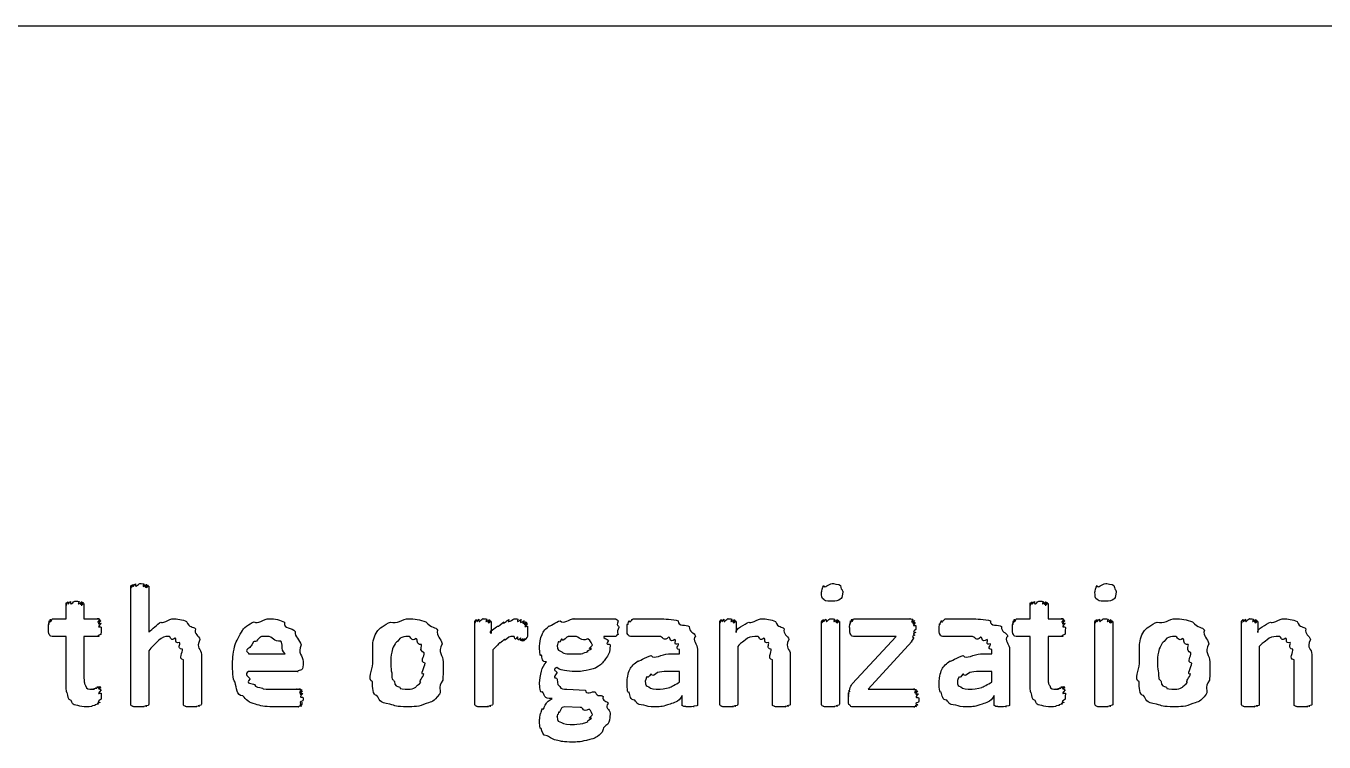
# Model space of a CAD drawing. Header units: millimetres. Extents: x 0 to 216, y 0 to 279.
# Drawn here: x 117.18 to 143.19, y 28.52 to 42.86 of the extents above; entities that cross this region are included whole.
import ezdxf

# ---------------------------------------------------------------- set-up
doc = ezdxf.new("R2010")
doc.units = ezdxf.units.MM
doc.layers.get('0').update_dxf_attribs({"linetype": 'CONTINUOUS'})

msp = doc.modelspace()

# ---------------------------------------------------------------- linework, layer by layer
at = {"color": 0}
for p, q in [((12.7, 42.8625), (203.2, 42.8625)), ((119.286, 29.2806), (119.286, 31.6398)), ((119.644, 31.6398), (119.644, 30.7192)), ((133.546, 31.5185), (133.546, 31.5185)), ((139.023, 31.5185), (139.023, 31.5185)), ((117.986, 30.9893), (117.986, 31.298)), ((118.345, 31.298), (118.345, 30.9893)), ((137.299, 30.9893), (137.299, 31.298)), ((137.658, 31.298), (137.658, 30.9893)), ((117.711, 30.9893), (117.986, 30.9893)), ((118.345, 30.9893), (118.648, 30.9893)), ((128.454, 30.9893), (128.994, 30.9893)), ((133.763, 30.9893), (134.904, 30.9893)), ((137.024, 30.9893), (137.299, 30.9893)), ((137.658, 30.9893), (137.961, 30.9893)), ((126.175, 29.2806), (126.175, 30.9342)), ((126.5, 30.9342), (126.5, 30.6917)), ((127.233, 30.7523), (127.233, 30.7523)), ((129.06, 30.813), (129.06, 30.813)), ((131.083, 29.2806), (131.083, 30.9342)), ((131.408, 30.9342), (131.408, 30.7137)), ((133.121, 29.2806), (133.121, 30.9342)), ((133.479, 30.9342), (133.479, 29.2806)), ((135.009, 30.8515), (135.009, 30.7744)), ((138.599, 29.2806), (138.599, 30.9342)), ((138.957, 30.9342), (138.957, 29.2806)), ((141.533, 29.2806), (141.533, 30.9342)), ((141.858, 30.9342), (141.858, 30.7137)), ((117.986, 30.6366), (117.705, 30.6366)), ((117.986, 29.7436), (117.986, 30.6366)), ((118.648, 30.6366), (118.345, 30.6366)), ((118.345, 30.6366), (118.345, 29.8649)), ((128.531, 30.4602), (128.531, 30.4602)), ((129, 30.6366), (128.757, 30.6366)), ((131.441, 30.4326), (131.441, 29.2806)), ((133.736, 29.6829), (134.618, 30.6366)), ((134.618, 30.6366), (133.763, 30.6366)), ((134.932, 30.5318), (134.056, 29.5782)), ((137.299, 30.6366), (137.018, 30.6366)), ((137.299, 29.7436), (137.299, 30.6366)), ((137.961, 30.6366), (137.658, 30.6366)), ((137.658, 30.6366), (137.658, 29.8649)), ((141.891, 30.4326), (141.891, 29.2806)), ((119.644, 30.3444), (119.644, 29.2806)), ((120.338, 29.2806), (120.338, 30.168)), ((120.697, 30.2727), (120.697, 29.2806)), ((121.642, 30.2838), (122.375, 30.2838)), ((126.533, 30.3664), (126.533, 29.2806)), ((130.052, 30.2838), (130.278, 30.2838)), ((130.278, 30.2838), (130.278, 30.372)), ((130.637, 30.3775), (130.637, 29.2806)), ((132.136, 29.2806), (132.136, 30.168)), ((132.494, 30.2727), (132.494, 29.2806)), ((136.305, 30.2838), (136.531, 30.2838)), ((136.531, 30.2838), (136.531, 30.372)), ((136.889, 30.3775), (136.889, 29.2806)), ((142.586, 29.2806), (142.586, 30.168)), ((142.944, 30.2727), (142.944, 29.2806)), ((122.629, 29.931), (121.642, 29.931)), ((122.734, 30.1349), (122.734, 30.0743)), ((125.177, 30.1019), (125.177, 30.1019)), ((125.541, 30.1239), (125.541, 30.1239)), ((130.278, 29.931), (130.041, 29.931)), ((130.278, 29.7215), (130.278, 29.931)), ((136.531, 29.931), (136.294, 29.931)), ((136.531, 29.7215), (136.531, 29.931)), ((140.536, 30.1019), (140.536, 30.1019)), ((140.9, 30.1239), (140.9, 30.1239)), ((118.692, 29.4955), (118.692, 29.4955)), ((128.018, 29.5782), (128.393, 29.5617)), ((130.328, 29.2806), (130.328, 29.4514)), ((133.659, 29.3688), (133.659, 29.4514)), ((134.056, 29.5782), (134.993, 29.5782)), ((135.07, 29.4018), (135.07, 29.4018)), ((136.58, 29.2806), (136.58, 29.4514)), ((138.005, 29.4955), (138.005, 29.4955)), ((128.288, 29.2144), (127.969, 29.2255)), ((134.993, 29.2255), (133.763, 29.2255)), ((128.531, 29.0711), (128.531, 29.0711))]:
    msp.add_line(p, q, dxfattribs=at)
for points in [[(119.286, 31.6398), (119.286, 31.5474), (119.287, 31.6536), (119.291, 31.6618)], [(119.291, 31.6618), (119.297, 31.5626), (119.308, 31.6742), (119.319, 31.6784)], [(119.319, 31.6784), (119.321, 31.5736), (119.352, 31.6894), (119.374, 31.6894)], [(119.374, 31.6894), (119.37, 31.5764), (119.429, 31.6949), (119.462, 31.6949)], [(119.462, 31.6949), (119.44, 31.6949), (119.528, 31.6921), (119.55, 31.6894)], [(119.55, 31.6894), (119.487, 31.5736), (119.594, 31.6852), (119.605, 31.6784)], [(119.605, 31.6784), (119.513, 31.5626), (119.629, 31.6687), (119.633, 31.6618)], [(119.633, 31.6618), (119.524, 31.5516), (119.644, 31.6508), (119.644, 31.6398)], [(133.121, 31.5185), (133.121, 31.5254), (133.135, 31.6301), (133.165, 31.6563)], [(133.165, 31.3752), (133.121, 31.389), (133.121, 31.4482), (133.121, 31.5185)], [(133.165, 31.6563), (133.183, 31.5764), (133.255, 31.6949), (133.336, 31.6949)], [(133.336, 31.6949), (133.344, 31.6949), (133.471, 31.6811), (133.502, 31.6563)], [(133.546, 31.5185), (133.521, 31.3931), (133.529, 31.4055), (133.496, 31.3807)], [(133.502, 31.6563), (133.521, 31.5295), (133.546, 31.5874), (133.546, 31.5185)], [(138.599, 31.5185), (138.599, 31.5254), (138.613, 31.6301), (138.643, 31.6563)], [(138.643, 31.3752), (138.599, 31.389), (138.599, 31.4482), (138.599, 31.5185)], [(138.643, 31.6563), (138.661, 31.5764), (138.733, 31.6949), (138.814, 31.6949)], [(138.814, 31.6949), (138.822, 31.6949), (138.949, 31.6811), (138.979, 31.6563)], [(139.023, 31.5185), (138.999, 31.3931), (139.007, 31.4055), (138.974, 31.3807)], [(138.979, 31.6563), (138.999, 31.5295), (139.023, 31.5874), (139.023, 31.5185)], [(117.986, 31.298), (117.986, 31.1988), (117.988, 31.3063), (117.992, 31.3145)], [(117.992, 31.3145), (117.997, 31.2126), (118.008, 31.3269), (118.019, 31.3311)], [(118.019, 31.3311), (118.022, 31.2208), (118.052, 31.3366), (118.074, 31.3366)], [(118.074, 31.3366), (118.07, 31.2236), (118.129, 31.3421), (118.163, 31.3421)], [(118.163, 31.3421), (118.141, 31.3421), (118.229, 31.3393), (118.251, 31.3366)], [(118.251, 31.3366), (118.188, 31.2208), (118.295, 31.3338), (118.306, 31.3311)], [(118.306, 31.3311), (118.214, 31.2126), (118.329, 31.3214), (118.334, 31.3145)], [(118.334, 31.3145), (118.225, 31.1988), (118.345, 31.3008), (118.345, 31.298)], [(133.331, 31.3421), (133.179, 31.3421), (133.194, 31.3531), (133.165, 31.3752)], [(133.496, 31.3807), (133.459, 31.3421), (133.411, 31.3421), (133.331, 31.3421)], [(137.299, 31.298), (137.299, 31.1988), (137.301, 31.3063), (137.305, 31.3145)], [(137.305, 31.3145), (137.311, 31.2126), (137.322, 31.3269), (137.333, 31.3311)], [(137.333, 31.3311), (137.335, 31.2208), (137.366, 31.3366), (137.388, 31.3366)], [(137.388, 31.3366), (137.384, 31.2236), (137.443, 31.3421), (137.476, 31.3421)], [(137.476, 31.3421), (137.454, 31.3421), (137.542, 31.3393), (137.564, 31.3366)], [(137.564, 31.3366), (137.501, 31.2208), (137.608, 31.3338), (137.619, 31.3311)], [(137.619, 31.3311), (137.527, 31.2126), (137.643, 31.3214), (137.647, 31.3145)], [(137.647, 31.3145), (137.538, 31.1988), (137.658, 31.3008), (137.658, 31.298)], [(138.809, 31.3421), (138.657, 31.3421), (138.672, 31.3531), (138.643, 31.3752)], [(138.974, 31.3807), (138.937, 31.3421), (138.888, 31.3421), (138.809, 31.3421)], [(117.639, 30.8956), (117.64, 30.8308), (117.646, 30.9356), (117.65, 30.9507)], [(117.65, 30.9507), (117.651, 30.8598), (117.664, 30.9742), (117.672, 30.9783)], [(117.672, 30.9783), (117.669, 30.8708), (117.695, 30.9893), (117.711, 30.9893)], [(118.648, 30.9893), (118.551, 30.9893), (118.66, 30.9852), (118.664, 30.9783)], [(118.664, 30.9783), (118.562, 30.8598), (118.677, 30.9645), (118.681, 30.9507)], [(118.681, 30.9507), (118.57, 30.8308), (118.686, 30.9177), (118.686, 30.8956)], [(119.887, 30.9232), (119.888, 30.8708), (120.055, 30.9893), (120.14, 30.9893)], [(120.14, 30.9893), (120.192, 30.9893), (120.329, 30.97), (120.399, 30.9342)], [(121.752, 30.9287), (121.819, 30.8708), (121.947, 30.9893), (122.061, 30.9893)], [(122.061, 30.9893), (122.167, 30.9893), (122.279, 30.9645), (122.364, 30.9177)], [(124.488, 30.9232), (124.606, 30.8708), (124.73, 30.9893), (124.852, 30.9893)], [(124.852, 30.9893), (124.959, 30.9893), (125.079, 30.9687), (125.193, 30.9287)], [(126.175, 30.9342), (126.175, 30.8419), (126.176, 30.948), (126.18, 30.9563)], [(126.18, 30.9563), (126.182, 30.8571), (126.192, 30.9687), (126.208, 30.9728)], [(126.208, 30.9728), (126.21, 30.8681), (126.238, 30.9838), (126.257, 30.9838)], [(126.257, 30.9838), (126.252, 30.8708), (126.307, 30.9893), (126.34, 30.9893)], [(126.34, 30.9893), (126.314, 30.9893), (126.395, 30.9866), (126.417, 30.9838)], [(126.417, 30.9838), (126.358, 30.8681), (126.456, 30.9797), (126.467, 30.9728)], [(126.467, 30.9728), (126.38, 30.8571), (126.485, 30.9631), (126.489, 30.9563)], [(126.489, 30.9563), (126.391, 30.8419), (126.5, 30.9411), (126.5, 30.9342)], [(126.753, 30.9287), (126.715, 30.8529), (126.826, 30.9645), (126.863, 30.9728)], [(126.863, 30.9728), (126.792, 30.8708), (126.942, 30.9893), (126.979, 30.9893)], [(126.979, 30.9893), (126.96, 30.9893), (127.012, 30.9866), (127.035, 30.9838)], [(127.035, 30.9838), (127.004, 30.8681), (127.079, 30.9797), (127.101, 30.9728)], [(127.101, 30.9728), (127.052, 30.8529), (127.147, 30.9576), (127.167, 30.9507)], [(127.167, 30.9507), (127.09, 30.8378), (127.197, 30.9356), (127.205, 30.9287)], [(127.666, 30.846), (127.663, 30.824), (127.801, 30.9287), (127.886, 30.9507)], [(127.886, 30.9507), (127.954, 30.8708), (128.068, 30.9893), (128.167, 30.9893)], [(128.167, 30.9893), (128.108, 30.9893), (128.272, 30.9893), (128.316, 30.9893)], [(128.316, 30.9893), (128.317, 30.9893), (128.41, 30.9893), (128.454, 30.9893)], [(128.994, 30.9893), (128.979, 30.9893), (129.033, 30.9742), (129.044, 30.9452)], [(129.231, 30.8901), (129.237, 30.8267), (129.25, 30.9342), (129.27, 30.9563)], [(129.27, 30.9563), (129.272, 30.8708), (129.319, 30.9893), (129.363, 30.9893)], [(129.363, 30.9893), (129.36, 30.9893), (129.459, 30.9893), (129.518, 30.9893)], [(129.518, 30.9893), (129.479, 30.9893), (129.639, 30.9893), (129.705, 30.9893)], [(129.705, 30.9893), (129.733, 30.9893), (129.844, 30.9893), (129.915, 30.9893)], [(129.915, 30.9893), (129.934, 30.9893), (130.158, 30.9755), (130.251, 30.9507)], [(130.251, 30.9507), (130.236, 30.8198), (130.416, 30.886), (130.471, 30.835)], [(131.083, 30.9342), (131.083, 30.8419), (131.084, 30.948), (131.089, 30.9563)], [(131.089, 30.9563), (131.09, 30.8571), (131.101, 30.9687), (131.116, 30.9728)], [(131.116, 30.9728), (131.119, 30.8681), (131.147, 30.9838), (131.166, 30.9838)], [(131.166, 30.9838), (131.16, 30.8708), (131.215, 30.9893), (131.249, 30.9893)], [(131.249, 30.9893), (131.222, 30.9893), (131.304, 30.9866), (131.326, 30.9838)], [(131.326, 30.9838), (131.266, 30.8681), (131.364, 30.9797), (131.375, 30.9728)], [(131.375, 30.9728), (131.288, 30.8571), (131.393, 30.9631), (131.397, 30.9563)], [(131.397, 30.9563), (131.3, 30.8419), (131.408, 30.9411), (131.408, 30.9342)], [(131.667, 30.9232), (131.679, 30.8708), (131.845, 30.9893), (131.937, 30.9893)], [(131.937, 30.9893), (131.99, 30.9893), (132.126, 30.97), (132.196, 30.9342)], [(133.121, 30.9342), (133.121, 30.8419), (133.122, 30.948), (133.127, 30.9563)], [(133.127, 30.9563), (133.132, 30.8571), (133.143, 30.9687), (133.154, 30.9728)], [(133.154, 30.9728), (133.157, 30.8681), (133.187, 30.9838), (133.21, 30.9838)], [(133.21, 30.9838), (133.205, 30.8708), (133.265, 30.9893), (133.298, 30.9893)], [(133.298, 30.9893), (133.276, 30.9893), (133.364, 30.9866), (133.386, 30.9838)], [(133.386, 30.9838), (133.322, 30.8681), (133.43, 30.9797), (133.441, 30.9728)], [(133.441, 30.9728), (133.349, 30.8571), (133.464, 30.9631), (133.469, 30.9563)], [(133.469, 30.9563), (133.36, 30.8419), (133.479, 30.9411), (133.479, 30.9342)], [(133.692, 30.8956), (133.683, 30.8308), (133.699, 30.9356), (133.703, 30.9507)], [(133.703, 30.9507), (133.695, 30.8598), (133.719, 30.9742), (133.73, 30.9783)], [(133.73, 30.9783), (133.717, 30.8708), (133.753, 30.9893), (133.763, 30.9893)], [(134.904, 30.9893), (134.86, 30.9893), (134.938, 30.9852), (134.948, 30.9783)], [(134.948, 30.9783), (134.885, 30.8598), (134.973, 30.9673), (134.982, 30.9563)], [(134.982, 30.9563), (134.9, 30.8378), (134.994, 30.9301), (134.998, 30.9122)], [(135.483, 30.8901), (135.489, 30.8267), (135.503, 30.9342), (135.522, 30.9563)], [(135.522, 30.9563), (135.525, 30.8708), (135.571, 30.9893), (135.616, 30.9893)], [(135.616, 30.9893), (135.613, 30.9893), (135.71, 30.9893), (135.77, 30.9893)], [(135.77, 30.9893), (135.731, 30.9893), (135.891, 30.9893), (135.957, 30.9893)], [(135.957, 30.9893), (135.985, 30.9893), (136.096, 30.9893), (136.167, 30.9893)], [(136.167, 30.9893), (136.186, 30.9893), (136.411, 30.9755), (136.503, 30.9507)], [(136.503, 30.9507), (136.488, 30.8198), (136.668, 30.886), (136.724, 30.835)], [(136.952, 30.8956), (136.954, 30.8308), (136.959, 30.9356), (136.963, 30.9507)], [(136.963, 30.9507), (136.965, 30.8598), (136.977, 30.9742), (136.985, 30.9783)], [(136.985, 30.9783), (136.983, 30.8708), (137.009, 30.9893), (137.024, 30.9893)], [(137.961, 30.9893), (137.864, 30.9893), (137.973, 30.9852), (137.977, 30.9783)], [(137.977, 30.9783), (137.875, 30.8598), (137.99, 30.9645), (137.994, 30.9507)], [(137.994, 30.9507), (137.884, 30.8308), (138, 30.9177), (138, 30.8956)], [(138.599, 30.9342), (138.599, 30.8419), (138.6, 30.948), (138.605, 30.9563)], [(138.605, 30.9563), (138.61, 30.8571), (138.621, 30.9687), (138.632, 30.9728)], [(138.632, 30.9728), (138.635, 30.8681), (138.665, 30.9838), (138.687, 30.9838)], [(138.687, 30.9838), (138.683, 30.8708), (138.742, 30.9893), (138.775, 30.9893)], [(138.775, 30.9893), (138.753, 30.9893), (138.841, 30.9866), (138.864, 30.9838)], [(138.864, 30.9838), (138.8, 30.8681), (138.908, 30.9797), (138.919, 30.9728)], [(138.919, 30.9728), (138.826, 30.8571), (138.942, 30.9631), (138.946, 30.9563)], [(138.946, 30.9563), (138.837, 30.8419), (138.957, 30.9411), (138.957, 30.9342)], [(139.847, 30.9232), (139.966, 30.8708), (140.09, 30.9893), (140.211, 30.9893)], [(140.211, 30.9893), (140.319, 30.9893), (140.439, 30.9687), (140.553, 30.9287)], [(141.533, 30.9342), (141.533, 30.8419), (141.534, 30.948), (141.538, 30.9563)], [(141.538, 30.9563), (141.54, 30.8571), (141.551, 30.9687), (141.566, 30.9728)], [(141.566, 30.9728), (141.569, 30.8681), (141.596, 30.9838), (141.616, 30.9838)], [(141.616, 30.9838), (141.61, 30.8708), (141.665, 30.9893), (141.698, 30.9893)], [(141.698, 30.9893), (141.672, 30.9893), (141.753, 30.9866), (141.775, 30.9838)], [(141.775, 30.9838), (141.716, 30.8681), (141.814, 30.9797), (141.825, 30.9728)], [(141.825, 30.9728), (141.738, 30.8571), (141.843, 30.9631), (141.847, 30.9563)], [(141.847, 30.9563), (141.749, 30.8419), (141.858, 30.9411), (141.858, 30.9342)], [(142.117, 30.9232), (142.128, 30.8708), (142.295, 30.9893), (142.387, 30.9893)], [(142.387, 30.9893), (142.44, 30.9893), (142.576, 30.97), (142.646, 30.9342)], [(117.633, 30.813), (117.633, 30.7867), (117.635, 30.8736), (117.639, 30.8956)], [(117.65, 30.6751), (117.633, 30.6917), (117.633, 30.7496), (117.633, 30.813)], [(118.686, 30.8956), (118.573, 30.7867), (118.692, 30.846), (118.692, 30.813)], [(118.692, 30.813), (118.692, 30.6917), (118.688, 30.7041), (118.681, 30.6751)], [(119.644, 30.7192), (119.723, 30.7826), (119.805, 30.8791), (119.887, 30.9232)], [(120.399, 30.9342), (120.454, 30.7978), (120.531, 30.8474), (120.576, 30.7854)], [(120.576, 30.7854), (120.542, 30.6765), (120.65, 30.6544), (120.669, 30.5704)], [(121.372, 30.4712), (121.392, 30.518), (121.458, 30.6751), (121.521, 30.7523)], [(121.521, 30.7523), (121.517, 30.7909), (121.66, 30.8874), (121.752, 30.9287)], [(122.364, 30.9177), (122.337, 30.7799), (122.519, 30.813), (122.574, 30.7358)], [(122.574, 30.7358), (122.564, 30.6255), (122.669, 30.5676), (122.695, 30.4657)], [(124.129, 30.4546), (124.129, 30.507), (124.158, 30.6586), (124.218, 30.7358)], [(124.218, 30.7358), (124.251, 30.7826), (124.369, 30.8791), (124.488, 30.9232)], [(125.193, 30.9287), (125.309, 30.7937), (125.389, 30.835), (125.43, 30.7578)], [(125.43, 30.7578), (125.393, 30.6434), (125.504, 30.5938), (125.519, 30.4877)], [(126.5, 30.6917), (126.439, 30.7358), (126.591, 30.8033), (126.632, 30.8405)], [(126.632, 30.8405), (126.64, 30.8088), (126.716, 30.9066), (126.753, 30.9287)], [(127.205, 30.9287), (127.103, 30.824), (127.218, 30.9135), (127.222, 30.9066)], [(127.222, 30.9066), (127.111, 30.813), (127.228, 30.8956), (127.228, 30.8846)], [(127.228, 30.8846), (127.114, 30.7909), (127.233, 30.8571), (127.233, 30.835)], [(127.233, 30.835), (127.233, 30.7496), (127.233, 30.7881), (127.233, 30.7523)], [(127.233, 30.7523), (127.233, 30.6807), (127.233, 30.6917), (127.233, 30.6696)], [(127.522, 30.6751), (127.542, 30.7316), (127.606, 30.8019), (127.666, 30.846)], [(129.044, 30.9452), (129.001, 30.813), (129.06, 30.8708), (129.06, 30.813)], [(129.06, 30.813), (129.001, 30.6917), (129.055, 30.7041), (129.044, 30.6751)], [(129.226, 30.7909), (129.226, 30.7826), (129.227, 30.8681), (129.231, 30.8901)], [(129.226, 30.7248), (129.226, 30.7165), (129.226, 30.7689), (129.226, 30.7909)], [(129.242, 30.6751), (129.228, 30.6765), (129.228, 30.7055), (129.226, 30.7248)], [(130.471, 30.835), (130.467, 30.7165), (130.572, 30.7192), (130.598, 30.6421)], [(131.408, 30.7137), (131.388, 30.7826), (131.582, 30.8791), (131.667, 30.9232)], [(132.196, 30.9342), (132.252, 30.7978), (132.329, 30.8474), (132.373, 30.7854)], [(132.373, 30.7854), (132.34, 30.6765), (132.447, 30.6544), (132.467, 30.5704)], [(133.686, 30.813), (133.677, 30.7867), (133.688, 30.8736), (133.692, 30.8956)], [(133.708, 30.6751), (133.677, 30.6917), (133.686, 30.7496), (133.686, 30.813)], [(135.004, 30.7137), (134.907, 30.6696), (135, 30.6765), (134.993, 30.6586)], [(134.998, 30.9122), (134.911, 30.8047), (135.009, 30.8763), (135.009, 30.8515)], [(135.009, 30.7744), (134.911, 30.7055), (135.006, 30.7316), (135.004, 30.7137)], [(135.478, 30.7909), (135.478, 30.7826), (135.479, 30.8681), (135.483, 30.8901)], [(135.478, 30.7248), (135.478, 30.7165), (135.478, 30.7689), (135.478, 30.7909)], [(135.494, 30.6751), (135.48, 30.6765), (135.48, 30.7055), (135.478, 30.7248)], [(136.724, 30.835), (136.719, 30.7165), (136.824, 30.7192), (136.85, 30.6421)], [(136.947, 30.813), (136.947, 30.7867), (136.948, 30.8736), (136.952, 30.8956)], [(136.963, 30.6751), (136.947, 30.6917), (136.947, 30.7496), (136.947, 30.813)], [(138, 30.8956), (137.886, 30.7867), (138.005, 30.846), (138.005, 30.813)], [(138.005, 30.813), (138.005, 30.6917), (138.001, 30.7041), (137.994, 30.6751)], [(139.489, 30.4546), (139.489, 30.507), (139.518, 30.6586), (139.577, 30.7358)], [(139.577, 30.7358), (139.61, 30.7826), (139.729, 30.8791), (139.847, 30.9232)], [(140.553, 30.9287), (140.669, 30.7937), (140.749, 30.835), (140.79, 30.7578)], [(140.79, 30.7578), (140.753, 30.6434), (140.863, 30.5938), (140.878, 30.4877)], [(141.858, 30.7137), (141.837, 30.7826), (142.032, 30.8791), (142.117, 30.9232)], [(142.646, 30.9342), (142.701, 30.7978), (142.779, 30.8474), (142.823, 30.7854)], [(142.823, 30.7854), (142.79, 30.6765), (142.897, 30.6544), (142.916, 30.5704)], [(117.705, 30.6366), (117.658, 30.6366), (117.664, 30.6489), (117.65, 30.6751)], [(118.681, 30.6751), (118.559, 30.6366), (118.661, 30.6366), (118.648, 30.6366)], [(119.842, 30.5594), (119.712, 30.4188), (119.713, 30.4395), (119.644, 30.3444)], [(120.041, 30.6366), (119.958, 30.6366), (119.908, 30.6104), (119.842, 30.5594)], [(120.173, 30.6035), (120.075, 30.518), (120.092, 30.6366), (120.041, 30.6366)], [(120.261, 30.5153), (120.148, 30.4781), (120.209, 30.5842), (120.173, 30.6035)], [(120.317, 30.3775), (120.197, 30.4009), (120.286, 30.4781), (120.261, 30.5153)], [(120.669, 30.5704), (120.578, 30.394), (120.697, 30.3899), (120.697, 30.2727)], [(121.322, 30.1019), (121.322, 30.1804), (121.339, 30.3609), (121.372, 30.4712)], [(121.741, 30.5263), (121.689, 30.4161), (121.688, 30.4602), (121.67, 30.4161)], [(121.857, 30.6035), (121.752, 30.4781), (121.775, 30.5594), (121.741, 30.5263)], [(122.017, 30.6366), (121.843, 30.6366), (121.904, 30.6255), (121.857, 30.6035)], [(122.287, 30.5428), (122.141, 30.518), (122.138, 30.6366), (122.017, 30.6366)], [(122.375, 30.2838), (122.262, 30.394), (122.349, 30.4794), (122.287, 30.5428)], [(122.695, 30.4657), (122.615, 30.3017), (122.734, 30.2521), (122.734, 30.1349)], [(124.129, 30.0909), (124.129, 30.1694), (124.129, 30.3444), (124.129, 30.4546)], [(124.576, 30.4877), (124.515, 30.372), (124.524, 30.383), (124.51, 30.3168)], [(124.681, 30.598), (124.573, 30.4671), (124.605, 30.5346), (124.576, 30.4877)], [(124.841, 30.6366), (124.776, 30.6366), (124.725, 30.6228), (124.681, 30.598)], [(125, 30.5925), (124.901, 30.518), (124.903, 30.6366), (124.841, 30.6366)], [(125.105, 30.4767), (124.99, 30.4629), (125.045, 30.5663), (125, 30.5925)], [(125.16, 30.3058), (125.04, 30.3637), (125.13, 30.4285), (125.105, 30.4767)], [(125.519, 30.4877), (125.422, 30.3127), (125.541, 30.2589), (125.541, 30.1239)], [(126.654, 30.4932), (126.574, 30.3899), (126.577, 30.4175), (126.533, 30.3664)], [(126.764, 30.5759), (126.651, 30.4602), (126.694, 30.5291), (126.654, 30.4932)], [(126.858, 30.62), (126.717, 30.5001), (126.798, 30.598), (126.764, 30.5759)], [(126.957, 30.6366), (126.898, 30.6366), (126.891, 30.631), (126.858, 30.62)], [(127.029, 30.6255), (126.957, 30.518), (126.982, 30.6366), (126.957, 30.6366)], [(127.095, 30.609), (127.004, 30.507), (127.054, 30.6214), (127.029, 30.6255)], [(127.145, 30.5925), (127.041, 30.496), (127.113, 30.6048), (127.095, 30.609)], [(127.183, 30.5869), (127.07, 30.485), (127.158, 30.5883), (127.145, 30.5925)], [(127.205, 30.5925), (127.092, 30.485), (127.194, 30.5869), (127.183, 30.5869)], [(127.222, 30.62), (127.103, 30.496), (127.212, 30.5993), (127.205, 30.5925)], [(127.233, 30.6696), (127.233, 30.6366), (127.229, 30.631), (127.222, 30.62)], [(127.473, 30.4491), (127.473, 30.4781), (127.489, 30.609), (127.522, 30.6751)], [(127.506, 30.2672), (127.473, 30.2066), (127.473, 30.3789), (127.473, 30.4491)], [(127.847, 30.5263), (127.825, 30.423), (127.825, 30.4794), (127.825, 30.4546)], [(127.825, 30.4546), (127.825, 30.3458), (127.856, 30.3609), (127.919, 30.3279)], [(127.908, 30.5814), (127.854, 30.4671), (127.861, 30.5484), (127.847, 30.5263)], [(128.018, 30.62), (127.909, 30.5001), (127.937, 30.5993), (127.908, 30.5814)], [(128.173, 30.6366), (127.998, 30.6366), (128.063, 30.631), (128.018, 30.62)], [(128.437, 30.5869), (128.288, 30.518), (128.286, 30.6366), (128.173, 30.6366)], [(128.509, 30.394), (128.413, 30.3789), (128.531, 30.4381), (128.531, 30.4602)], [(128.531, 30.4602), (128.531, 30.456), (128.499, 30.5566), (128.437, 30.5869)], [(128.757, 30.6366), (128.729, 30.6104), (128.837, 30.5828), (128.856, 30.5539)], [(128.856, 30.5539), (128.765, 30.4381), (128.884, 30.4987), (128.884, 30.4657)], [(128.884, 30.4657), (128.884, 30.3196), (128.867, 30.3058), (128.834, 30.2397)], [(129.044, 30.6751), (128.979, 30.6366), (129.018, 30.6366), (129, 30.6366)], [(129.264, 30.6476), (129.243, 30.6503), (129.249, 30.6641), (129.242, 30.6751)], [(129.292, 30.6366), (129.258, 30.6366), (129.271, 30.6393), (129.264, 30.6476)], [(129.363, 30.6366), (129.284, 30.6366), (129.305, 30.6366), (129.292, 30.6366)], [(129.485, 30.6366), (129.35, 30.6366), (129.396, 30.6366), (129.363, 30.6366)], [(129.65, 30.6366), (129.563, 30.6366), (129.532, 30.6366), (129.485, 30.6366)], [(129.871, 30.6366), (129.691, 30.6366), (129.716, 30.6366), (129.65, 30.6366)], [(130.058, 30.62), (129.964, 30.518), (129.944, 30.6366), (129.871, 30.6366)], [(130.185, 30.5704), (130.066, 30.496), (130.109, 30.609), (130.058, 30.62)], [(130.256, 30.4877), (130.132, 30.4519), (130.218, 30.5484), (130.185, 30.5704)], [(130.278, 30.372), (130.163, 30.3857), (130.27, 30.4546), (130.256, 30.4877)], [(130.598, 30.6421), (130.518, 30.5621), (130.637, 30.4767), (130.637, 30.3775)], [(131.64, 30.6035), (131.509, 30.4781), (131.51, 30.5277), (131.441, 30.4326)], [(131.838, 30.6366), (131.755, 30.6366), (131.706, 30.6255), (131.64, 30.6035)], [(131.971, 30.6035), (131.873, 30.518), (131.889, 30.6366), (131.838, 30.6366)], [(132.059, 30.5153), (131.946, 30.4781), (132.006, 30.5842), (131.971, 30.6035)], [(132.114, 30.3775), (131.994, 30.4009), (132.084, 30.4781), (132.059, 30.5153)], [(132.467, 30.5704), (132.376, 30.394), (132.494, 30.3899), (132.494, 30.2727)], [(133.763, 30.6366), (133.706, 30.6366), (133.722, 30.6489), (133.708, 30.6751)], [(134.965, 30.598), (134.874, 30.4739), (134.946, 30.5566), (134.932, 30.5318)], [(134.993, 30.6586), (134.893, 30.6324), (134.976, 30.62), (134.965, 30.598)], [(135.516, 30.6476), (135.496, 30.6503), (135.501, 30.6641), (135.494, 30.6751)], [(135.544, 30.6366), (135.511, 30.6366), (135.523, 30.6393), (135.516, 30.6476)], [(135.616, 30.6366), (135.535, 30.6366), (135.558, 30.6366), (135.544, 30.6366)], [(135.737, 30.6366), (135.602, 30.6366), (135.649, 30.6366), (135.616, 30.6366)], [(135.902, 30.6366), (135.815, 30.6366), (135.783, 30.6366), (135.737, 30.6366)], [(136.122, 30.6366), (135.944, 30.6366), (135.968, 30.6366), (135.902, 30.6366)], [(136.31, 30.62), (136.216, 30.518), (136.196, 30.6366), (136.122, 30.6366)], [(136.437, 30.5704), (136.318, 30.496), (136.361, 30.609), (136.31, 30.62)], [(136.508, 30.4877), (136.385, 30.4519), (136.47, 30.5484), (136.437, 30.5704)], [(136.531, 30.372), (136.415, 30.3857), (136.522, 30.4546), (136.508, 30.4877)], [(136.85, 30.6421), (136.77, 30.5621), (136.889, 30.4767), (136.889, 30.3775)], [(137.018, 30.6366), (136.972, 30.6366), (136.977, 30.6489), (136.963, 30.6751)], [(137.994, 30.6751), (137.873, 30.6366), (137.975, 30.6366), (137.961, 30.6366)], [(139.489, 30.0909), (139.489, 30.1694), (139.489, 30.3444), (139.489, 30.4546)], [(139.936, 30.4877), (139.875, 30.372), (139.883, 30.383), (139.869, 30.3168)], [(140.04, 30.598), (139.933, 30.4671), (139.965, 30.5346), (139.936, 30.4877)], [(140.2, 30.6366), (140.135, 30.6366), (140.085, 30.6228), (140.04, 30.598)], [(140.36, 30.5925), (140.261, 30.518), (140.262, 30.6366), (140.2, 30.6366)], [(140.465, 30.4767), (140.349, 30.4629), (140.404, 30.5663), (140.36, 30.5925)], [(140.52, 30.3058), (140.4, 30.3637), (140.49, 30.4285), (140.465, 30.4767)], [(140.878, 30.4877), (140.782, 30.3127), (140.9, 30.2589), (140.9, 30.1239)], [(142.089, 30.6035), (141.958, 30.4781), (141.96, 30.5277), (141.891, 30.4326)], [(142.288, 30.6366), (142.205, 30.6366), (142.156, 30.6255), (142.089, 30.6035)], [(142.42, 30.6035), (142.323, 30.518), (142.339, 30.6366), (142.288, 30.6366)], [(142.508, 30.5153), (142.396, 30.4781), (142.456, 30.5842), (142.42, 30.6035)], [(142.563, 30.3775), (142.444, 30.4009), (142.533, 30.4781), (142.508, 30.5153)], [(142.916, 30.5704), (142.825, 30.394), (142.944, 30.3899), (142.944, 30.2727)], [(120.338, 30.168), (120.223, 30.1763), (120.33, 30.3251), (120.317, 30.3775)], [(121.67, 30.4161), (121.535, 30.3306), (121.642, 30.3306), (121.642, 30.2838)], [(124.51, 30.3168), (124.489, 30.2424), (124.494, 30.1859), (124.494, 30.1129)], [(125.177, 30.1019), (125.063, 30.1184), (125.171, 30.2424), (125.16, 30.3058)], [(127.61, 30.1294), (127.52, 30.1032), (127.531, 30.2149), (127.506, 30.2672)], [(127.919, 30.3279), (127.949, 30.2838), (128.068, 30.2838), (128.178, 30.2838)], [(128.178, 30.2838), (128.24, 30.2838), (128.294, 30.2865), (128.338, 30.2948)], [(128.338, 30.2948), (128.329, 30.3017), (128.417, 30.3182), (128.443, 30.3334)], [(128.443, 30.3334), (128.384, 30.3348), (128.494, 30.372), (128.509, 30.394)], [(128.834, 30.2397), (128.699, 30.0702), (128.753, 30.1157), (128.691, 30.0688)], [(129.446, 30.146), (129.442, 30.1212), (129.602, 30.2286), (129.705, 30.2507)], [(129.705, 30.2507), (129.766, 30.1653), (129.923, 30.2838), (130.052, 30.2838)], [(132.136, 30.168), (132.02, 30.1763), (132.128, 30.3251), (132.114, 30.3775)], [(135.698, 30.146), (135.694, 30.1212), (135.854, 30.2286), (135.957, 30.2507)], [(135.957, 30.2507), (136.018, 30.1653), (136.175, 30.2838), (136.305, 30.2838)], [(139.869, 30.3168), (139.849, 30.2424), (139.853, 30.1859), (139.853, 30.1129)], [(140.536, 30.1019), (140.422, 30.1184), (140.531, 30.2424), (140.52, 30.3058)], [(142.586, 30.168), (142.47, 30.1763), (142.577, 30.3251), (142.563, 30.3775)], [(121.372, 29.716), (121.322, 29.7794), (121.322, 29.9544), (121.322, 30.1019)], [(121.642, 29.931), (121.535, 29.8759), (121.65, 29.8263), (121.67, 29.7822)], [(122.701, 29.9641), (122.571, 29.931), (122.654, 29.931), (122.629, 29.931)], [(122.734, 30.0743), (122.734, 29.9751), (122.723, 29.9861), (122.701, 29.9641)], [(124.124, 29.727), (124.011, 29.7835), (124.129, 29.9544), (124.129, 30.0909)], [(124.494, 30.1129), (124.489, 29.9779), (124.499, 29.9696), (124.51, 29.9034)], [(125.155, 29.8869), (125.063, 29.8497), (125.177, 30.0247), (125.177, 30.1019)], [(125.541, 30.1239), (125.541, 29.9268), (125.538, 29.8704), (125.535, 29.7601)], [(127.473, 29.705), (127.473, 29.7505), (127.485, 29.8717), (127.511, 29.942)], [(127.511, 29.942), (127.524, 30.0082), (127.569, 30.0743), (127.61, 30.1294)], [(127.815, 30.0137), (127.704, 29.9558), (127.82, 29.9489), (127.82, 29.909)], [(127.82, 29.909), (127.707, 29.7615), (127.825, 29.829), (127.825, 29.7822)], [(127.969, 29.9531), (127.854, 29.9641), (127.85, 29.9916), (127.815, 30.0137)], [(128.178, 29.931), (128.104, 29.931), (128.035, 29.9379), (127.969, 29.9531)], [(128.465, 29.9641), (128.284, 29.931), (128.284, 29.931), (128.178, 29.931)], [(128.691, 30.0688), (128.575, 29.9779), (128.553, 29.9889), (128.465, 29.9641)], [(129.226, 29.7326), (129.226, 29.7725), (129.243, 29.9048), (129.281, 29.9751)], [(129.281, 29.9751), (129.303, 30.0302), (129.376, 30.1019), (129.446, 30.146)], [(129.837, 29.9145), (129.696, 29.7946), (129.735, 29.8952), (129.699, 29.8814)], [(130.041, 29.931), (129.927, 29.931), (129.895, 29.9255), (129.837, 29.9145)], [(135.478, 29.7326), (135.478, 29.7725), (135.496, 29.9048), (135.533, 29.9751)], [(135.533, 29.9751), (135.555, 30.0302), (135.628, 30.1019), (135.698, 30.146)], [(136.09, 29.9145), (135.948, 29.7946), (135.988, 29.8952), (135.952, 29.8814)], [(136.294, 29.931), (136.179, 29.931), (136.148, 29.9255), (136.09, 29.9145)], [(139.484, 29.727), (139.371, 29.7835), (139.489, 29.9544), (139.489, 30.0909)], [(139.853, 30.1129), (139.849, 29.9779), (139.858, 29.9696), (139.869, 29.9034)], [(140.515, 29.8869), (140.422, 29.8497), (140.536, 30.0247), (140.536, 30.1019)], [(140.9, 30.1239), (140.9, 29.9268), (140.898, 29.8704), (140.895, 29.7601)], [(118.008, 29.5121), (117.986, 29.4817), (117.986, 29.6554), (117.986, 29.7436)], [(118.345, 29.8649), (118.342, 29.6733), (118.356, 29.6967), (118.378, 29.6499)], [(118.378, 29.6499), (118.39, 29.5782), (118.447, 29.5782), (118.51, 29.5782)], [(121.526, 29.4459), (121.392, 29.4459), (121.408, 29.6085), (121.372, 29.716)], [(121.67, 29.7822), (121.572, 29.6733), (121.716, 29.705), (121.758, 29.6719)], [(121.758, 29.6719), (121.77, 29.6113), (121.852, 29.6182), (121.918, 29.6003)], [(124.212, 29.4514), (124.126, 29.4528), (124.124, 29.6195), (124.124, 29.727)], [(124.51, 29.9034), (124.511, 29.7326), (124.539, 29.7835), (124.565, 29.7326)], [(124.565, 29.7326), (124.562, 29.6333), (124.626, 29.6458), (124.67, 29.6168)], [(124.99, 29.6168), (124.981, 29.6292), (125.068, 29.6774), (125.094, 29.7215)], [(125.094, 29.7215), (125.036, 29.7215), (125.144, 29.8235), (125.155, 29.8869)], [(125.535, 29.7601), (125.42, 29.592), (125.513, 29.5589), (125.469, 29.479)], [(127.533, 29.5286), (127.473, 29.4817), (127.473, 29.6416), (127.473, 29.705)], [(127.825, 29.7822), (127.825, 29.6554), (127.842, 29.6733), (127.875, 29.6333)], [(129.264, 29.5176), (129.226, 29.4817), (129.226, 29.6513), (129.226, 29.7326)], [(129.617, 29.8208), (129.585, 29.7174), (129.589, 29.7725), (129.589, 29.7436)], [(129.589, 29.7436), (129.585, 29.6361), (129.613, 29.6513), (129.661, 29.6223)], [(129.699, 29.8814), (129.623, 29.7656), (129.635, 29.8456), (129.617, 29.8208)], [(130.08, 29.6113), (130.092, 29.6251), (130.208, 29.6733), (130.278, 29.7215)], [(133.697, 29.6113), (133.695, 29.6223), (133.721, 29.6568), (133.736, 29.6829)], [(135.516, 29.5176), (135.478, 29.4817), (135.478, 29.6513), (135.478, 29.7326)], [(135.869, 29.8208), (135.837, 29.7174), (135.842, 29.7725), (135.842, 29.7436)], [(135.842, 29.7436), (135.837, 29.6361), (135.865, 29.6513), (135.913, 29.6223)], [(135.952, 29.8814), (135.874, 29.7656), (135.887, 29.8456), (135.869, 29.8208)], [(136.332, 29.6113), (136.344, 29.6251), (136.46, 29.6733), (136.531, 29.7215)], [(137.322, 29.5121), (137.299, 29.4817), (137.299, 29.6554), (137.299, 29.7436)], [(137.658, 29.8649), (137.655, 29.6733), (137.669, 29.6967), (137.691, 29.6499)], [(137.691, 29.6499), (137.703, 29.5782), (137.76, 29.5782), (137.823, 29.5782)], [(139.572, 29.4514), (139.485, 29.4528), (139.484, 29.6195), (139.484, 29.727)], [(139.869, 29.9034), (139.871, 29.7326), (139.899, 29.7835), (139.925, 29.7326)], [(139.925, 29.7326), (139.922, 29.6333), (139.985, 29.6458), (140.029, 29.6168)], [(140.349, 29.6168), (140.341, 29.6292), (140.428, 29.6774), (140.454, 29.7215)], [(140.454, 29.7215), (140.396, 29.7215), (140.503, 29.8235), (140.515, 29.8869)], [(140.895, 29.7601), (140.779, 29.592), (140.873, 29.5589), (140.829, 29.479)], [(118.085, 29.3522), (118.019, 29.3536), (118.026, 29.4487), (118.008, 29.5121)], [(118.51, 29.5782), (118.474, 29.5782), (118.55, 29.5796), (118.565, 29.5837)], [(118.565, 29.5837), (118.504, 29.5892), (118.593, 29.5961), (118.604, 29.6003)], [(118.604, 29.6003), (118.529, 29.6003), (118.629, 29.6127), (118.637, 29.6168)], [(118.637, 29.6168), (118.549, 29.6113), (118.656, 29.6278), (118.664, 29.6278)], [(118.664, 29.6278), (118.559, 29.6113), (118.671, 29.6251), (118.675, 29.6223)], [(118.675, 29.6223), (118.566, 29.6072), (118.681, 29.6168), (118.681, 29.6058)], [(118.681, 29.6058), (118.57, 29.5892), (118.686, 29.5851), (118.686, 29.5672)], [(118.686, 29.5672), (118.573, 29.4349), (118.692, 29.5245), (118.692, 29.4955)], [(118.692, 29.4955), (118.692, 29.3577), (118.689, 29.4087), (118.686, 29.3798)], [(121.78, 29.2806), (121.645, 29.2985), (121.595, 29.3715), (121.526, 29.4459)], [(121.918, 29.6003), (121.903, 29.5782), (122.064, 29.5782), (122.16, 29.5782)], [(122.16, 29.5782), (122.193, 29.5782), (122.305, 29.5782), (122.364, 29.5782)], [(122.364, 29.5782), (122.311, 29.5782), (122.472, 29.5782), (122.513, 29.5782)], [(122.513, 29.5782), (122.513, 29.5782), (122.592, 29.5782), (122.618, 29.5782)], [(122.618, 29.5782), (122.568, 29.5782), (122.669, 29.5782), (122.684, 29.5782)], [(122.684, 29.5782), (122.593, 29.5782), (122.702, 29.5741), (122.706, 29.5672)], [(122.706, 29.5672), (122.604, 29.4487), (122.718, 29.5534), (122.723, 29.5396)], [(122.723, 29.5396), (122.612, 29.4239), (122.728, 29.5121), (122.728, 29.49)], [(122.728, 29.49), (122.615, 29.3798), (122.734, 29.4404), (122.734, 29.4073)], [(122.734, 29.4073), (122.734, 29.3247), (122.731, 29.3646), (122.728, 29.3467)], [(124.471, 29.2806), (124.243, 29.3026), (124.27, 29.377), (124.212, 29.4514)], [(124.67, 29.6168), (124.65, 29.5782), (124.769, 29.5782), (124.835, 29.5782)], [(124.835, 29.5782), (124.893, 29.5782), (124.945, 29.5906), (124.99, 29.6168)], [(125.469, 29.479), (125.331, 29.3136), (125.334, 29.3357), (125.199, 29.2916)], [(127.721, 29.3908), (127.552, 29.3715), (127.573, 29.4735), (127.533, 29.5286)], [(127.61, 29.2971), (127.597, 29.3054), (127.679, 29.3605), (127.721, 29.3908)], [(127.875, 29.6333), (127.894, 29.5782), (127.959, 29.5782), (128.018, 29.5782)], [(128.393, 29.5617), (128.39, 29.4459), (128.527, 29.5451), (128.586, 29.5231)], [(128.586, 29.5231), (128.63, 29.4046), (128.702, 29.4749), (128.746, 29.4349)], [(128.746, 29.4349), (128.718, 29.3274), (128.823, 29.3495), (128.845, 29.2916)], [(129.38, 29.3577), (129.281, 29.3577), (129.293, 29.4542), (129.264, 29.5176)], [(129.661, 29.6223), (129.684, 29.5782), (129.784, 29.5782), (129.876, 29.5782)], [(129.876, 29.5782), (129.85, 29.5782), (130.017, 29.5892), (130.08, 29.6113)], [(130.328, 29.4514), (130.24, 29.2985), (130.174, 29.3164), (130.085, 29.2806)], [(133.659, 29.4514), (133.659, 29.3977), (133.66, 29.4914), (133.664, 29.5065)], [(133.664, 29.5065), (133.666, 29.4308), (133.671, 29.541), (133.675, 29.5562)], [(133.675, 29.5562), (133.677, 29.4638), (133.689, 29.592), (133.697, 29.6113)], [(134.993, 29.5782), (134.911, 29.5782), (135.012, 29.5741), (135.02, 29.5672)], [(135.02, 29.5672), (134.929, 29.4487), (135.039, 29.5534), (135.048, 29.5396)], [(135.048, 29.5396), (134.945, 29.4197), (135.06, 29.5065), (135.064, 29.4845)], [(135.064, 29.4845), (134.951, 29.3756), (135.07, 29.4349), (135.07, 29.4018)], [(135.07, 29.4018), (135.07, 29.3095), (135.067, 29.3412), (135.064, 29.3191)], [(135.632, 29.3577), (135.533, 29.3577), (135.545, 29.4542), (135.516, 29.5176)], [(135.913, 29.6223), (135.937, 29.5782), (136.036, 29.5782), (136.128, 29.5782)], [(136.128, 29.5782), (136.102, 29.5782), (136.269, 29.5892), (136.332, 29.6113)], [(136.58, 29.4514), (136.492, 29.2985), (136.426, 29.3164), (136.338, 29.2806)], [(137.399, 29.3522), (137.333, 29.3536), (137.34, 29.4487), (137.322, 29.5121)], [(137.823, 29.5782), (137.787, 29.5782), (137.863, 29.5796), (137.878, 29.5837)], [(137.878, 29.5837), (137.818, 29.5892), (137.906, 29.5961), (137.917, 29.6003)], [(137.917, 29.6003), (137.842, 29.6003), (137.942, 29.6127), (137.95, 29.6168)], [(137.95, 29.6168), (137.862, 29.6113), (137.969, 29.6278), (137.977, 29.6278)], [(137.977, 29.6278), (137.873, 29.6113), (137.984, 29.6251), (137.988, 29.6223)], [(137.988, 29.6223), (137.88, 29.6072), (137.994, 29.6168), (137.994, 29.6058)], [(137.994, 29.6058), (137.884, 29.5892), (138, 29.5851), (138, 29.5672)], [(138, 29.5672), (137.886, 29.4349), (138.005, 29.5245), (138.005, 29.4955)], [(138.005, 29.4955), (138.005, 29.3577), (138.002, 29.4087), (138, 29.3798)], [(139.831, 29.2806), (139.602, 29.3026), (139.63, 29.377), (139.572, 29.4514)], [(140.029, 29.6168), (140.01, 29.5782), (140.129, 29.5782), (140.195, 29.5782)], [(140.195, 29.5782), (140.252, 29.5782), (140.305, 29.5906), (140.349, 29.6168)], [(140.829, 29.479), (140.691, 29.3136), (140.693, 29.3357), (140.559, 29.2916)], [(118.223, 29.253), (118.088, 29.2654), (118.121, 29.3081), (118.085, 29.3522)], [(118.416, 29.2255), (118.317, 29.2255), (118.278, 29.2337), (118.223, 29.253)], [(118.493, 29.231), (118.416, 29.2255), (118.441, 29.2255), (118.416, 29.2255)], [(118.565, 29.253), (118.467, 29.2365), (118.518, 29.2378), (118.493, 29.231)], [(118.626, 29.2806), (118.511, 29.2503), (118.587, 29.2599), (118.565, 29.253)], [(118.664, 29.3136), (118.549, 29.2723), (118.644, 29.2916), (118.626, 29.2806)], [(118.686, 29.3798), (118.566, 29.2985), (118.675, 29.3274), (118.664, 29.3136)], [(119.291, 29.253), (119.286, 29.2503), (119.286, 29.2696), (119.286, 29.2806)], [(119.319, 29.2365), (119.297, 29.2392), (119.298, 29.2489), (119.291, 29.253)], [(119.374, 29.2255), (119.321, 29.2282), (119.333, 29.2323), (119.319, 29.2365)], [(119.462, 29.2255), (119.37, 29.2255), (119.399, 29.2255), (119.374, 29.2255)], [(119.55, 29.2255), (119.44, 29.2255), (119.498, 29.2255), (119.462, 29.2255)], [(119.605, 29.2365), (119.487, 29.2282), (119.575, 29.2282), (119.55, 29.2255)], [(119.633, 29.253), (119.513, 29.2392), (119.619, 29.2433), (119.605, 29.2365)], [(119.644, 29.2806), (119.641, 29.2503), (119.64, 29.2599), (119.633, 29.253)], [(120.344, 29.253), (120.34, 29.2503), (120.338, 29.2696), (120.338, 29.2806)], [(120.372, 29.2365), (120.351, 29.2392), (120.351, 29.2489), (120.344, 29.253)], [(120.427, 29.2255), (120.377, 29.2282), (120.385, 29.2323), (120.372, 29.2365)], [(120.521, 29.2255), (120.424, 29.2255), (120.452, 29.2255), (120.427, 29.2255)], [(120.603, 29.2255), (120.494, 29.2255), (120.554, 29.2255), (120.521, 29.2255)], [(120.658, 29.2365), (120.542, 29.2282), (120.628, 29.2282), (120.603, 29.2255)], [(120.686, 29.2585), (120.567, 29.2392), (120.672, 29.2433), (120.658, 29.2365)], [(120.697, 29.2806), (120.697, 29.2544), (120.693, 29.2654), (120.686, 29.2585)], [(122.127, 29.2255), (121.962, 29.2255), (121.879, 29.2433), (121.78, 29.2806)], [(122.342, 29.2255), (122.172, 29.2255), (122.204, 29.2255), (122.127, 29.2255)], [(122.519, 29.2255), (122.421, 29.2255), (122.408, 29.2255), (122.342, 29.2255)], [(122.645, 29.2255), (122.524, 29.2255), (122.569, 29.2255), (122.519, 29.2255)], [(122.701, 29.2365), (122.59, 29.2255), (122.678, 29.2255), (122.645, 29.2255)], [(122.717, 29.2696), (122.601, 29.2433), (122.707, 29.2475), (122.701, 29.2365)], [(122.723, 29.3026), (122.608, 29.2654), (122.72, 29.2806), (122.717, 29.2696)], [(122.728, 29.3467), (122.612, 29.2916), (122.725, 29.3164), (122.723, 29.3026)], [(124.818, 29.2255), (124.593, 29.2255), (124.588, 29.2433), (124.471, 29.2806)], [(125.199, 29.2916), (125.063, 29.2255), (124.94, 29.2255), (124.818, 29.2255)], [(126.18, 29.2585), (126.175, 29.2544), (126.175, 29.2723), (126.175, 29.2806)], [(126.208, 29.2365), (126.185, 29.2392), (126.187, 29.2503), (126.18, 29.2585)], [(126.263, 29.2255), (126.21, 29.2282), (126.221, 29.2323), (126.208, 29.2365)], [(126.351, 29.2255), (126.258, 29.2255), (126.287, 29.2255), (126.263, 29.2255)], [(126.439, 29.2255), (126.329, 29.2255), (126.387, 29.2255), (126.351, 29.2255)], [(126.494, 29.2365), (126.376, 29.2282), (126.464, 29.2282), (126.439, 29.2255)], [(126.522, 29.2585), (126.402, 29.2392), (126.508, 29.2433), (126.494, 29.2365)], [(126.533, 29.2806), (126.53, 29.2544), (126.529, 29.2654), (126.522, 29.2585)], [(127.489, 29.0932), (127.495, 29.0573), (127.514, 29.1648), (127.533, 29.1979)], [(127.533, 29.1979), (127.535, 29.1235), (127.58, 29.264), (127.61, 29.2971)], [(127.897, 29.1703), (127.854, 29.0532), (127.864, 29.1358), (127.853, 29.1207)], [(127.969, 29.2255), (127.891, 29.2075), (127.915, 29.1896), (127.897, 29.1703)], [(128.465, 29.1814), (128.324, 29.1014), (128.361, 29.2144), (128.288, 29.2144)], [(128.531, 29.0711), (128.531, 29.0532), (128.509, 29.1565), (128.465, 29.1814)], [(128.845, 29.2916), (128.765, 29.2144), (128.884, 29.1731), (128.884, 29.0987)], [(129.562, 29.2585), (129.38, 29.2696), (129.431, 29.3136), (129.38, 29.3577)], [(129.804, 29.2255), (129.64, 29.2255), (129.635, 29.2365), (129.562, 29.2585)], [(130.085, 29.2806), (129.945, 29.2255), (129.903, 29.2255), (129.804, 29.2255)], [(130.344, 29.2475), (130.313, 29.2475), (130.328, 29.2654), (130.328, 29.2806)], [(130.394, 29.231), (130.335, 29.2323), (130.356, 29.2392), (130.344, 29.2475)], [(130.482, 29.2255), (130.379, 29.2255), (130.416, 29.2268), (130.394, 29.231)], [(130.57, 29.231), (130.456, 29.2255), (130.522, 29.2255), (130.482, 29.2255)], [(130.62, 29.2475), (130.496, 29.2323), (130.593, 29.2337), (130.57, 29.231)], [(130.637, 29.2806), (130.637, 29.2475), (130.631, 29.2544), (130.62, 29.2475)], [(131.089, 29.2585), (131.083, 29.2544), (131.083, 29.2723), (131.083, 29.2806)], [(131.116, 29.2365), (131.094, 29.2392), (131.095, 29.2503), (131.089, 29.2585)], [(131.171, 29.2255), (131.119, 29.2282), (131.13, 29.2323), (131.116, 29.2365)], [(131.259, 29.2255), (131.167, 29.2255), (131.196, 29.2255), (131.171, 29.2255)], [(131.348, 29.2255), (131.238, 29.2255), (131.295, 29.2255), (131.259, 29.2255)], [(131.403, 29.2365), (131.284, 29.2282), (131.373, 29.2282), (131.348, 29.2255)], [(131.431, 29.253), (131.311, 29.2392), (131.417, 29.2433), (131.403, 29.2365)], [(131.441, 29.2806), (131.439, 29.2503), (131.437, 29.2599), (131.431, 29.253)], [(132.141, 29.253), (132.137, 29.2503), (132.136, 29.2696), (132.136, 29.2806)], [(132.169, 29.2365), (132.148, 29.2392), (132.148, 29.2489), (132.141, 29.253)], [(132.224, 29.2255), (132.175, 29.2282), (132.183, 29.2323), (132.169, 29.2365)], [(132.318, 29.2255), (132.221, 29.2255), (132.249, 29.2255), (132.224, 29.2255)], [(132.401, 29.2255), (132.292, 29.2255), (132.351, 29.2255), (132.318, 29.2255)], [(132.456, 29.2365), (132.34, 29.2282), (132.425, 29.2282), (132.401, 29.2255)], [(132.483, 29.2585), (132.365, 29.2392), (132.469, 29.2433), (132.456, 29.2365)], [(132.494, 29.2806), (132.494, 29.2544), (132.49, 29.2654), (132.483, 29.2585)], [(133.127, 29.2585), (133.121, 29.2544), (133.121, 29.2723), (133.121, 29.2806)], [(133.154, 29.2365), (133.132, 29.2392), (133.134, 29.2503), (133.127, 29.2585)], [(133.21, 29.2255), (133.157, 29.2282), (133.168, 29.2323), (133.154, 29.2365)], [(133.298, 29.2255), (133.205, 29.2255), (133.234, 29.2255), (133.21, 29.2255)], [(133.386, 29.2255), (133.276, 29.2255), (133.333, 29.2255), (133.298, 29.2255)], [(133.441, 29.2365), (133.322, 29.2282), (133.411, 29.2282), (133.386, 29.2255)], [(133.469, 29.2585), (133.349, 29.2392), (133.455, 29.2433), (133.441, 29.2365)], [(133.479, 29.2806), (133.477, 29.2544), (133.475, 29.2654), (133.469, 29.2585)], [(133.686, 29.2585), (133.659, 29.2696), (133.659, 29.3164), (133.659, 29.3688)], [(133.763, 29.2255), (133.699, 29.2255), (133.708, 29.2365), (133.686, 29.2585)], [(135.02, 29.231), (134.911, 29.2255), (135.004, 29.2255), (134.993, 29.2255)], [(135.048, 29.264), (134.929, 29.2365), (135.031, 29.2378), (135.02, 29.231)], [(135.064, 29.3191), (134.945, 29.2654), (135.055, 29.2778), (135.048, 29.264)], [(135.814, 29.2585), (135.632, 29.2696), (135.683, 29.3136), (135.632, 29.3577)], [(136.057, 29.2255), (135.892, 29.2255), (135.887, 29.2365), (135.814, 29.2585)], [(136.338, 29.2806), (136.197, 29.2255), (136.156, 29.2255), (136.057, 29.2255)], [(136.597, 29.2475), (136.565, 29.2475), (136.58, 29.2654), (136.58, 29.2806)], [(136.646, 29.231), (136.587, 29.2323), (136.608, 29.2392), (136.597, 29.2475)], [(136.735, 29.2255), (136.631, 29.2255), (136.668, 29.2268), (136.646, 29.231)], [(136.823, 29.231), (136.708, 29.2255), (136.774, 29.2255), (136.735, 29.2255)], [(136.872, 29.2475), (136.748, 29.2323), (136.845, 29.2337), (136.823, 29.231)], [(136.889, 29.2806), (136.889, 29.2475), (136.883, 29.2544), (136.872, 29.2475)], [(137.536, 29.253), (137.401, 29.2654), (137.434, 29.3081), (137.399, 29.3522)], [(137.729, 29.2255), (137.63, 29.2255), (137.591, 29.2337), (137.536, 29.253)], [(137.807, 29.231), (137.729, 29.2255), (137.754, 29.2255), (137.729, 29.2255)], [(137.878, 29.253), (137.781, 29.2365), (137.831, 29.2378), (137.807, 29.231)], [(137.939, 29.2806), (137.825, 29.2503), (137.9, 29.2599), (137.878, 29.253)], [(137.977, 29.3136), (137.862, 29.2723), (137.957, 29.2916), (137.939, 29.2806)], [(138, 29.3798), (137.88, 29.2985), (137.988, 29.3274), (137.977, 29.3136)], [(138.605, 29.2585), (138.599, 29.2544), (138.599, 29.2723), (138.599, 29.2806)], [(138.632, 29.2365), (138.61, 29.2392), (138.611, 29.2503), (138.605, 29.2585)], [(138.687, 29.2255), (138.635, 29.2282), (138.646, 29.2323), (138.632, 29.2365)], [(138.775, 29.2255), (138.683, 29.2255), (138.712, 29.2255), (138.687, 29.2255)], [(138.864, 29.2255), (138.753, 29.2255), (138.811, 29.2255), (138.775, 29.2255)], [(138.919, 29.2365), (138.8, 29.2282), (138.888, 29.2282), (138.864, 29.2255)], [(138.946, 29.2585), (138.826, 29.2392), (138.932, 29.2433), (138.919, 29.2365)], [(138.957, 29.2806), (138.955, 29.2544), (138.953, 29.2654), (138.946, 29.2585)], [(140.178, 29.2255), (139.952, 29.2255), (139.948, 29.2433), (139.831, 29.2806)], [(140.559, 29.2916), (140.422, 29.2255), (140.299, 29.2255), (140.178, 29.2255)], [(141.538, 29.2585), (141.533, 29.2544), (141.533, 29.2723), (141.533, 29.2806)], [(141.566, 29.2365), (141.544, 29.2392), (141.545, 29.2503), (141.538, 29.2585)], [(141.621, 29.2255), (141.569, 29.2282), (141.58, 29.2323), (141.566, 29.2365)], [(141.709, 29.2255), (141.617, 29.2255), (141.646, 29.2255), (141.621, 29.2255)], [(141.797, 29.2255), (141.687, 29.2255), (141.745, 29.2255), (141.709, 29.2255)], [(141.853, 29.2365), (141.734, 29.2282), (141.822, 29.2282), (141.797, 29.2255)], [(141.88, 29.253), (141.76, 29.2392), (141.866, 29.2433), (141.853, 29.2365)], [(141.891, 29.2806), (141.888, 29.2503), (141.887, 29.2599), (141.88, 29.253)], [(142.591, 29.253), (142.587, 29.2503), (142.586, 29.2696), (142.586, 29.2806)], [(142.619, 29.2365), (142.598, 29.2392), (142.598, 29.2489), (142.591, 29.253)], [(142.674, 29.2255), (142.624, 29.2282), (142.633, 29.2323), (142.619, 29.2365)], [(142.767, 29.2255), (142.671, 29.2255), (142.699, 29.2255), (142.674, 29.2255)], [(142.85, 29.2255), (142.741, 29.2255), (142.801, 29.2255), (142.767, 29.2255)], [(142.905, 29.2365), (142.79, 29.2282), (142.875, 29.2282), (142.85, 29.2255)], [(142.933, 29.2585), (142.814, 29.2392), (142.919, 29.2433), (142.905, 29.2365)], [(142.944, 29.2806), (142.944, 29.2544), (142.94, 29.2654), (142.933, 29.2585)], [(127.473, 28.9719), (127.473, 28.9801), (127.478, 29.0532), (127.489, 29.0932)], [(127.506, 28.79), (127.473, 28.7555), (127.473, 28.9057), (127.473, 28.9719)], [(127.831, 29.0766), (127.825, 28.9912), (127.825, 29.0421), (127.825, 29.027)], [(127.825, 29.027), (127.825, 28.925), (127.854, 28.9374), (127.914, 28.9112)], [(127.853, 29.1207), (127.832, 29.0242), (127.834, 29.0917), (127.831, 29.0766)], [(127.914, 28.9112), (127.947, 28.8727), (128.06, 28.8727), (128.167, 28.8727)], [(128.167, 28.8727), (128.123, 28.8727), (128.294, 28.8782), (128.338, 28.8892)], [(128.338, 28.8892), (128.332, 28.8947), (128.422, 28.9154), (128.448, 28.9333)], [(128.448, 28.9333), (128.388, 28.9319), (128.498, 28.9746), (128.509, 28.9994)], [(128.509, 28.9994), (128.413, 28.9801), (128.531, 29.0463), (128.531, 29.0711)], [(128.84, 28.8782), (128.707, 28.8065), (128.765, 28.7486), (128.707, 28.6963)], [(128.884, 29.0987), (128.884, 28.9471), (128.869, 28.9485), (128.84, 28.8782)], [(127.627, 28.6467), (127.52, 28.6453), (127.531, 28.7348), (127.506, 28.79)], [(127.836, 28.553), (127.748, 28.564), (127.682, 28.6067), (127.627, 28.6467)], [(128.707, 28.6963), (128.589, 28.5833), (128.571, 28.5998), (128.476, 28.5695)], [(128.151, 28.5199), (127.92, 28.5199), (127.925, 28.5309), (127.836, 28.553)], [(128.476, 28.5695), (128.284, 28.5199), (128.275, 28.5199), (128.151, 28.5199)]]:
    msp.add_open_spline(points, degree=3, dxfattribs=at)

doc.saveas('drawing.dxf')
